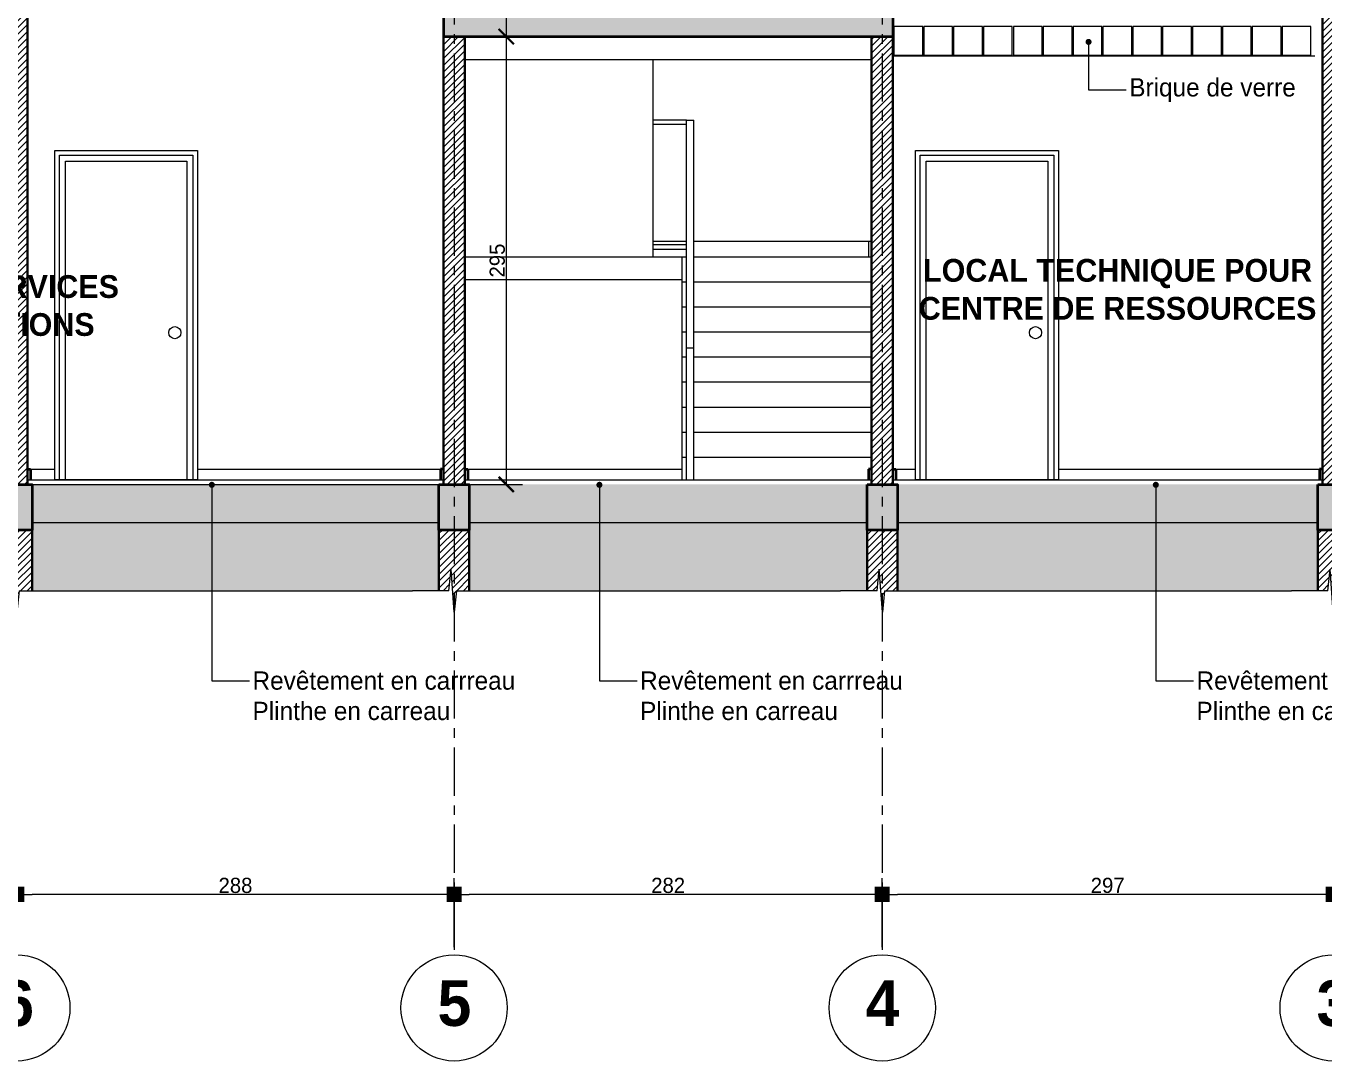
# Model space of a CAD drawing. Header units: centimetres. Extents: x -15293 to 11572, y -4790 to 2619.
# Drawn here: x 7254 to 8109, y -3010 to -2328 of the extents above; entities that cross this region are included whole.
import ezdxf
from ezdxf import colors
from ezdxf.entities.mleader import LeaderData, LeaderLine
from ezdxf.math import Vec2, Vec3

# ---------------------------------------------------------------- set-up
doc = ezdxf.new("R2010")
doc.units = ezdxf.units.CM
doc.linetypes.add('Axe', pattern=[1093.611073, 529.166651, -211.666656, 141.111112, -211.666656])
doc.linetypes.add('CENTER', pattern=[50.8, 31.75, -6.35, 6.35, -6.35])
doc.layers.get('0').update_dxf_attribs({"lineweight": 0})
for name, color, linetype, lineweight in [('Escalier', 7, 'Continuous', 9), ('Symbole de rupture', 6, 'Continuous', 0), ('TSJ_MENUISERIE', 150, 'Continuous', 15), ('TSJ_MUR', 1, 'Continuous', 30), ('TSJ_VUE', 5, 'Continuous', 13)]:
    doc.layers.add(name, color=color, linetype=linetype, lineweight=lineweight)
for name, color, linetype in [('Garde corps métallique', 20, 'Continuous'), ('TSJ_COTATION', 144, 'Continuous'), ('TSJ_TEXTE', 6, 'Continuous')]:
    doc.layers.add(name, color=color, linetype=linetype)
for name, color, linetype, lineweight, true_color in [('TSJ_AXE', 7, 'CENTER', 0, 0xb80000), ('TSJ_COUPE', 7, 'Continuous', 35, 0xff4747), ('TSJ_HACHURE', 7, 'Axe', 0, 0x969696)]:
    doc.layers.add(name, color=color, linetype=linetype, lineweight=lineweight, true_color=true_color)
doc.styles.get("Standard").update_dxf_attribs({"font": 'GOTHIC.TTF'})
doc.dimstyles.new('Axe cotation', dxfattribs={"dimtxt": 10, "dimasz": 10, "dimexe": 10.625, "dimexo": 5, "dimtad": 1, "dimtxsty": 'Standard', "dimblk": 'BOXFILLED', "dimcen": 8, "dimadec": 0, "dimazin": 0, "dimtfac": 1, "dimtmove": 0, "dimatfit": 3, "dimldrblk": 'BOXFILLED', "dimfxl": 1, "dimlwd": 9, "dimlwe": 9, "dimarcsym": 0})
doc.dimstyles.new('ISO-25', dxfattribs={"dimtxt": 10, "dimasz": 10, "dimexe": 10.625, "dimexo": 5, "dimtad": 1, "dimtxsty": 'Standard', "dimblk": 'ARCHTICK', "dimcen": 8, "dimadec": 0, "dimazin": 0, "dimtfac": 1, "dimtmove": 0, "dimatfit": 3, "dimldrblk": 'ARCHTICK', "dimfxl": 25, "dimfxlon": 1, "dimlwd": 9, "dimlwe": 9, "dimarcsym": 0})

# ---------------------------------------------------------------- blocks, each defined once
blk = doc.blocks.new('Marque de rupture')
at = {"layer": 'Symbole de rupture', "lineweight": 20}
for p, q in [((0, -3.57), (0, 20.43)), ((0, -3.57), (-14.14, -5.07)), ((14.14, -7.07), (-14.14, -5.07)), ((0, -8.57), (14.14, -7.07)), ((0, -8.57), (0, -32.57))]:
    blk.add_line(p, q, dxfattribs=at)
blk = doc.blocks.new('_ArchTick')
at = {"color": 0, "linetype": 'ByBlock', "const_width": 0.15}
blk.add_lwpolyline([(-0.5, -0.5), (0.5, 0.5)], dxfattribs=at)
blk = doc.blocks.new('*D346')
at = {"layer": 'Defpoints', "color": 0, "transparency": 16777216}
for p in [(7543.4, -2256.21), (7543.4, -2335.21), (7570.74, -2335.21)]:
    blk.add_point(p, dxfattribs=at)
at = {"layer": 'TSJ_COTATION', "color": 0, "lineweight": 9, "transparency": 16777216}
for p, q in [((7548.4, -2256.21), (7581.36, -2256.21)), ((7570.74, -2256.21), (7570.74, -2335.21)), ((7548.4, -2335.21), (7581.36, -2335.21))]:
    blk.add_line(p, q, dxfattribs=at)
at = {"layer": 'TSJ_COTATION', "color": 0, "lineweight": 9, "transparency": 16777216, "xscale": 10, "yscale": 10, "zscale": 10}
for p, rotation in [((7570.74, -2256.21), 90), ((7570.74, -2335.21), 270)]:
    blk.add_blockref('_ArchTick', p, dxfattribs=dict(at, rotation=rotation))
at = {"layer": 'TSJ_COTATION', "color": 0, "transparency": 16777216, "insert": (7564.86, -2295.71), "char_height": 10, "attachment_point": 5, "rotation": 90}
blk.add_mtext('79', dxfattribs=at)
blk = doc.blocks.new('*D347')
at = {"layer": 'Defpoints', "color": 0, "transparency": 16777216}
for p in [(7543.4, -2335.21), (7542.4, -2630.21), (7570.74, -2630.21)]:
    blk.add_point(p, dxfattribs=at)
at = {"layer": 'TSJ_COTATION', "color": 0, "lineweight": 9, "transparency": 16777216}
for p, q in [((7548.4, -2335.21), (7581.36, -2335.21)), ((7570.74, -2335.21), (7570.74, -2630.21)), ((7547.4, -2630.21), (7581.36, -2630.21))]:
    blk.add_line(p, q, dxfattribs=at)
at = {"layer": 'TSJ_COTATION', "color": 0, "lineweight": 9, "transparency": 16777216, "xscale": 10, "yscale": 10, "zscale": 10}
for p, rotation in [((7570.74, -2335.21), 90), ((7570.74, -2630.21), 270)]:
    blk.add_blockref('_ArchTick', p, dxfattribs=dict(at, rotation=rotation))
at = {"layer": 'TSJ_COTATION', "color": 0, "transparency": 16777216, "insert": (7564.86, -2482.71), "char_height": 10, "attachment_point": 5, "rotation": 90}
blk.add_mtext('295', dxfattribs=at)
blk = doc.blocks.new('_Dot')
at = {"color": 0, "linetype": 'ByBlock', "lineweight": -2}
blk.add_line((-0.5, 0), (-1, 0), dxfattribs=at)
at = {"color": 0, "linetype": 'ByBlock', "const_width": 0.5}
blk.add_lwpolyline([(-0.25, 0, 1), (0.25, 0, 1)], format="xyb", close=True, dxfattribs=at)
blk = doc.blocks.new('_BoxFilled')
at = {"color": 0, "linetype": 'ByBlock', "lineweight": -2}
blk.add_line((-0.5, 0), (-1, 0), dxfattribs=at)
at = {"color": 0, "linetype": 'ByBlock'}
blk.add_solid([(-0.5, 0.5), (0.5, 0.5), (-0.5, -0.5), (0.5, -0.5)], dxfattribs=at)
blk = doc.blocks.new('*D403')
at = {"layer": 'Defpoints', "color": 0, "linetype": 'ByBlock', "transparency": 16777216}
for p in [(7818.4, -2900.21), (7818.4, -2939.96), (8115.4, -2939.96)]:
    blk.add_point(p, dxfattribs=at)
at = {"layer": 'TSJ_AXE', "color": 0, "linetype": 'ByBlock', "lineweight": 9, "transparency": 16777216}
for p, q in [((7818.4, -2934.96), (7818.4, -2889.58)), ((8115.4, -2934.96), (8115.4, -2889.58)), ((8105.4, -2900.21), (7828.4, -2900.21))]:
    blk.add_line(p, q, dxfattribs=at)
at = {"layer": 'TSJ_AXE', "color": 0, "linetype": 'ByBlock', "lineweight": 9, "transparency": 16777216, "xscale": 10, "yscale": 10, "zscale": 10, "rotation": 180}
blk.add_blockref('_BoxFilled', (7818.4, -2900.21), dxfattribs=at)
at = {"layer": 'TSJ_AXE', "color": 0, "linetype": 'ByBlock', "lineweight": 9, "transparency": 16777216, "xscale": 10, "yscale": 10, "zscale": 10}
blk.add_blockref('_BoxFilled', (8115.4, -2900.21), dxfattribs=at)
at = {"layer": 'TSJ_AXE', "color": 0, "linetype": 'ByBlock', "transparency": 16777216, "insert": (7966.9, -2894.33), "char_height": 10, "attachment_point": 5}
blk.add_mtext('297', dxfattribs=at)
blk = doc.blocks.new('*D404')
at = {"layer": 'Defpoints', "color": 0, "linetype": 'ByBlock', "transparency": 16777216}
for p in [(7536.4, -2900.21), (7536.4, -2939.96), (7818.4, -2939.96)]:
    blk.add_point(p, dxfattribs=at)
at = {"layer": 'TSJ_AXE', "color": 0, "linetype": 'ByBlock', "lineweight": 9, "transparency": 16777216}
for p, q in [((7536.4, -2934.96), (7536.4, -2889.58)), ((7818.4, -2934.96), (7818.4, -2889.58)), ((7808.4, -2900.21), (7546.4, -2900.21))]:
    blk.add_line(p, q, dxfattribs=at)
at = {"layer": 'TSJ_AXE', "color": 0, "linetype": 'ByBlock', "lineweight": 9, "transparency": 16777216, "xscale": 10, "yscale": 10, "zscale": 10, "rotation": 180}
blk.add_blockref('_BoxFilled', (7536.4, -2900.21), dxfattribs=at)
at = {"layer": 'TSJ_AXE', "color": 0, "linetype": 'ByBlock', "lineweight": 9, "transparency": 16777216, "xscale": 10, "yscale": 10, "zscale": 10}
blk.add_blockref('_BoxFilled', (7818.4, -2900.21), dxfattribs=at)
at = {"layer": 'TSJ_AXE', "color": 0, "linetype": 'ByBlock', "transparency": 16777216, "insert": (7677.4, -2894.33), "char_height": 10, "attachment_point": 5}
blk.add_mtext('282', dxfattribs=at)
blk = doc.blocks.new('*D407')
at = {"layer": 'Defpoints', "color": 0, "linetype": 'ByBlock', "transparency": 16777216}
for p in [(7248.4, -2900.21), (7248.4, -2939.96), (7536.4, -2939.96)]:
    blk.add_point(p, dxfattribs=at)
at = {"layer": 'TSJ_AXE', "color": 0, "linetype": 'ByBlock', "lineweight": 9, "transparency": 16777216}
for p, q in [((7248.4, -2934.96), (7248.4, -2889.58)), ((7536.4, -2934.96), (7536.4, -2889.58)), ((7526.4, -2900.21), (7258.4, -2900.21))]:
    blk.add_line(p, q, dxfattribs=at)
at = {"layer": 'TSJ_AXE', "color": 0, "linetype": 'ByBlock', "lineweight": 9, "transparency": 16777216, "xscale": 10, "yscale": 10, "zscale": 10, "rotation": 180}
blk.add_blockref('_BoxFilled', (7248.4, -2900.21), dxfattribs=at)
at = {"layer": 'TSJ_AXE', "color": 0, "linetype": 'ByBlock', "lineweight": 9, "transparency": 16777216, "xscale": 10, "yscale": 10, "zscale": 10}
blk.add_blockref('_BoxFilled', (7536.4, -2900.21), dxfattribs=at)
at = {"layer": 'TSJ_AXE', "color": 0, "linetype": 'ByBlock', "transparency": 16777216, "insert": (7392.4, -2894.33), "char_height": 10, "attachment_point": 5}
blk.add_mtext('288', dxfattribs=at)

msp = doc.modelspace()

# ---------------------------------------------------------------- hatches: boundary and pattern name
at = {"layer": 'TSJ_HACHURE', "lineweight": 0, "true_color": 0xc7c8ca}
h = msp.add_hatch(dxfattribs=at)
h.set_pattern_fill('ANSI31', color=9)
h.set_pattern_definition([(45, (396.635, -1341.866), (-2.245064, 2.245064), [])])
h.paths.add_polyline_path([(6653.403, -2660.21), (6642.903, -2660.21), (6642.903, -2700.21), (6653.403, -2700.21)])
h.paths.add_polyline_path([(6795.403, -2660.21), (6785.403, -2660.21), (6785.403, -2700.21), (6791.971, -2700.21), (6793.471, -2686.068), (6795.403, -2713.391)])
h.paths.add_polyline_path([(6805.403, -2660.21), (6795.403, -2660.21), (6795.403, -2713.391), (6795.471, -2714.352), (6796.971, -2700.21), (6805.403, -2700.21)])
h.paths.add_polyline_path([(7248.403, -2660.21), (7238.403, -2660.21), (7238.403, -2700.21), (7244.971, -2700.21), (7246.471, -2686.068), (7248.403, -2713.391)])
h.paths.add_polyline_path([(7258.403, -2660.21), (7248.403, -2660.21), (7248.403, -2713.391), (7248.471, -2714.352), (7249.971, -2700.21), (7258.403, -2700.21)])
h.paths.add_polyline_path([(8568.403, -2660.21), (8558.403, -2660.21), (8558.403, -2700.21), (8564.971, -2700.21), (8566.471, -2686.068), (8568.403, -2713.391)])
h.paths.add_polyline_path([(8578.403, -2660.21), (8568.403, -2660.21), (8568.403, -2713.391), (8568.471, -2714.352), (8569.971, -2700.21), (8578.403, -2700.21)])
h.paths.add_polyline_path([(9012.903, -2660.21), (9000.403, -2660.21), (9000.403, -2700.21), (9003.971, -2700.21), (9005.471, -2686.068), (9007.471, -2714.352), (9008.971, -2700.21), (9012.903, -2700.21)])
h.paths.add_polyline_path([(9025.403, -2660.21), (9012.903, -2660.21), (9012.903, -2700.21), (9025.403, -2700.21)])
h.paths.add_polyline_path([(7536.403, -2660.21), (7526.403, -2660.21), (7526.403, -2700.21), (7532.971, -2700.21), (7534.471, -2686.068), (7536.403, -2713.391)])
h.paths.add_polyline_path([(7546.403, -2660.21), (7536.403, -2660.21), (7536.403, -2713.391), (7536.471, -2714.352), (7537.971, -2700.21), (7546.403, -2700.21)])
h.paths.add_polyline_path([(7818.403, -2660.21), (7808.403, -2660.21), (7808.403, -2700.21), (7814.971, -2700.21), (7816.471, -2686.068), (7818.403, -2713.391)])
h.paths.add_polyline_path([(7828.403, -2660.21), (7818.403, -2660.21), (7818.403, -2713.391), (7818.471, -2714.352), (7819.971, -2700.21), (7828.403, -2700.21)])
h.paths.add_polyline_path([(8115.403, -2660.21), (8105.403, -2660.21), (8105.403, -2700.21), (8111.971, -2700.21), (8113.471, -2686.068), (8115.403, -2713.391)])
h.paths.add_polyline_path([(8125.403, -2660.21), (8115.403, -2660.21), (8115.403, -2713.391), (8115.471, -2714.352), (8116.971, -2700.21), (8125.403, -2700.21)])
h.paths.add_polyline_path([(9025.403, -2288.21), (9013.403, -2288.21), (9013.403, -2630.21), (9025.403, -2630.21)])
h.paths.add_polyline_path([(9025.403, -2166.21), (9013.403, -2166.21), (9013.403, -2256.21), (9025.403, -2256.21)])
h.paths.add_polyline_path([(9025.403, -1839.21), (9013.403, -1839.21), (9013.403, -1864.21), (9025.403, -1864.21)])
h.paths.add_polyline_path([(9025.403, -1896.21), (9013.403, -1896.21), (9013.403, -1911.21), (9025.403, -1911.21)])
h.paths.add_polyline_path([(7543.403, -1896.21), (7529.403, -1896.21), (7529.403, -2256.21), (7543.403, -2256.21)])
h.paths.add_polyline_path([(7255.403, -2288.21), (7241.403, -2288.21), (7241.403, -2630.21), (7254.403, -2630.21), (7255.403, -2630.21)])
h.paths.add_polyline_path([(6802.403, -2288.21), (6788.403, -2288.21), (6788.403, -2630.21), (6801.403, -2630.21), (6802.403, -2630.21)])
h.paths.add_polyline_path([(7825.403, -2288.21), (7811.403, -2288.21), (7811.403, -2320.21), (7825.403, -2320.21)])
h.paths.add_polyline_path([(7825.403, -2335.21), (7811.403, -2335.21), (7811.403, -2630.21), (7825.403, -2630.21)])
h.paths.add_polyline_path([(7543.403, -2335.21), (7529.403, -2335.21), (7529.403, -2630.21), (7543.403, -2630.21)])
h.paths.add_polyline_path([(7543.403, -2288.21), (7529.403, -2288.21), (7529.403, -2320.21), (7543.403, -2320.21)])
h.paths.add_polyline_path([(8575.403, -2288.21), (8561.403, -2288.21), (8561.403, -2630.21), (8574.403, -2630.21), (8575.403, -2630.21)])
h.paths.add_polyline_path([(7825.403, -1896.21), (7811.403, -1896.21), (7811.403, -2256.21), (7825.403, -2256.21)])
h.paths.add_polyline_path([(9013.403, -2288.21), (9000.403, -2288.21), (9000.403, -2630.21), (9013.403, -2630.21)])
h.paths.add_polyline_path([(8122.403, -2288.21), (8108.403, -2288.21), (8108.403, -2630.21), (8121.403, -2630.21), (8122.403, -2630.21)])
h.paths.add_polyline_path([(6650.403, -1896.21), (6642.903, -1896.21), (6642.903, -1896.71), (6642.903, -2039.71), (6642.903, -2063.71), (6628.762, -2065.21), (6650.403, -2066.741)])
h.paths.add_polyline_path([(6650.403, -2067.915), (6642.903, -2068.71), (6642.903, -2092.71), (6642.903, -2256.21), (6650.403, -2256.21)])
h.paths.add_polyline_path([(6650.403, -2288.21), (6642.903, -2288.21), (6642.903, -2630.21), (6649.403, -2630.21), (6650.403, -2630.21)])
h.paths.add_polyline_path([(6650.403, -1838.409), (6642.903, -1838.409), (6642.903, -1843.71), (6642.903, -1864.21), (6650.403, -1864.21)])
h.paths.add_polyline_path([(9013.403, -1839.21), (9009.836, -1839.21), (9008.336, -1825.068), (9006.336, -1853.352), (9004.836, -1839.21), (9000.403, -1839.21), (9000.403, -1864.21), (9013.403, -1864.21)])
h.paths.add_polyline_path([(8122.403, -1839.21), (8117.836, -1839.21), (8116.336, -1825.068), (8114.336, -1853.352), (8112.836, -1839.21), (8108.403, -1839.21), (8108.403, -1864.21), (8122.403, -1864.21)])
h.paths.add_polyline_path([(7825.403, -1839.21), (7820.836, -1839.21), (7819.336, -1825.068), (7817.336, -1853.352), (7815.836, -1839.21), (7811.403, -1839.21), (7811.403, -1864.21), (7825.403, -1864.21)])
h.paths.add_polyline_path([(7543.403, -1839.21), (7538.836, -1839.21), (7537.336, -1825.068), (7535.336, -1853.352), (7533.836, -1839.21), (7529.403, -1839.21), (7529.403, -1864.21), (7543.403, -1864.21)])
h.paths.add_polyline_path([(9013.403, -1896.21), (9000.403, -1896.21), (9000.403, -1911.21), (9013.403, -1911.21)])
h.paths.add_polyline_path([(8122.403, -1896.21), (8108.403, -1896.21), (8108.403, -2256.21), (8122.403, -2256.21), (8122.403, -2166.21)])
h.paths.add_polyline_path([(9013.403, -2166.21), (9000.403, -2166.21), (9000.403, -2256.21), (9013.403, -2256.21)])
at = {"layer": 'TSJ_HACHURE', "true_color": 0xc7c8ca}
h = msp.add_hatch(color=9, dxfattribs=at)
h.dxf.hatch_style = 1
h.paths.add_polyline_path([(6805.403, -2630.21), (6795.403, -2630.21), (6795.403, -2660.21), (6805.403, -2660.21)])
h.paths.add_polyline_path([(6795.403, -2630.21), (6785.403, -2630.21), (6785.403, -2660.21), (6795.403, -2660.21)])
h.paths.add_polyline_path([(6653.403, -2630.21), (6642.903, -2630.21), (6642.903, -2660.21), (6653.403, -2660.21)])
h.paths.add_polyline_path([(7828.403, -2630.21), (7818.403, -2630.21), (7818.403, -2660.21), (7828.403, -2660.21)])
h.paths.add_polyline_path([(7818.403, -2630.21), (7808.403, -2630.21), (7808.403, -2660.21), (7818.403, -2660.21)])
h.paths.add_polyline_path([(7546.403, -2630.21), (7536.403, -2630.21), (7536.403, -2660.21), (7546.403, -2660.21)])
h.paths.add_polyline_path([(7536.403, -2630.21), (7526.403, -2630.21), (7526.403, -2660.21), (7536.403, -2660.21)])
h.paths.add_polyline_path([(7258.403, -2630.21), (7248.403, -2630.21), (7248.403, -2660.21), (7258.403, -2660.21)])
h.paths.add_polyline_path([(7248.403, -2630.21), (7238.403, -2630.21), (7238.403, -2660.21), (7248.403, -2660.21)])
h.paths.add_polyline_path([(9025.403, -2630.21), (9015.403, -2630.21), (9012.903, -2630.21), (9012.903, -2660.21), (9025.403, -2660.21)])
h.paths.add_polyline_path([(9012.903, -2630.21), (9000.403, -2630.21), (9000.403, -2660.21), (9012.903, -2660.21)])
h.paths.add_polyline_path([(8578.403, -2630.21), (8568.403, -2630.21), (8568.403, -2660.21), (8578.403, -2660.21)])
h.paths.add_polyline_path([(8568.403, -2630.21), (8558.403, -2630.21), (8558.403, -2660.21), (8568.403, -2660.21)])
h.paths.add_polyline_path([(8125.403, -2630.21), (8115.403, -2630.21), (8115.403, -2660.21), (8125.403, -2660.21)])
h.paths.add_polyline_path([(8115.403, -2630.21), (8105.403, -2630.21), (8105.403, -2660.21), (8115.403, -2660.21)])
h.paths.add_polyline_path([(9025.403, -2256.21), (9013.403, -2256.21), (9013.403, -2271.21), (9025.403, -2271.21)])
h.paths.add_polyline_path([(9025.403, -2271.21), (9013.403, -2271.21), (9013.403, -2288.21), (9025.403, -2288.21)])
h.paths.add_polyline_path([(9033.403, -2156.21), (9021.403, -2156.21), (9021.403, -2166.21), (9033.403, -2166.21)])
h.paths.add_polyline_path([(9025.403, -1864.21), (9013.403, -1864.21), (9013.403, -1876.21), (9025.403, -1876.21)])
h.paths.add_polyline_path([(9025.403, -1876.21), (9013.403, -1876.21), (9013.403, -1896.21), (9025.403, -1896.21)])
h.paths.add_polyline_path([(9025.403, -1911.21), (9013.403, -1911.21), (9013.403, -1921.21), (9021.403, -1921.21), (9021.403, -1931.21), (9033.403, -1931.21), (9033.403, -1921.21), (9025.403, -1921.21)])
h.paths.add_polyline_path([(7543.403, -2256.21), (6642.903, -2256.21), (6642.903, -2288.21), (6650.403, -2288.21), (6650.403, -2271.21), (6788.403, -2271.21), (6788.403, -2288.21), (6802.403, -2288.21), (6802.403, -2271.21), (7241.403, -2271.21), (7241.403, -2288.21), (7255.403, -2288.21), (7255.403, -2271.21), (7529.403, -2271.21), (7529.403, -2288.21), (7543.403, -2288.21)])
h.paths.add_polyline_path([(7825.403, -2320.21), (7529.403, -2320.21), (7529.403, -2335.21), (7825.403, -2335.21)])
h.paths.add_polyline_path([(9013.403, -2256.21), (7811.403, -2256.21), (7811.403, -2288.21), (7825.403, -2288.21), (7825.403, -2271.21), (8108.403, -2271.21), (8108.403, -2288.21), (8122.403, -2288.21), (8122.403, -2271.21), (8561.403, -2271.21), (8561.403, -2288.21), (8575.403, -2288.21), (8575.403, -2271.21), (9000.403, -2271.21), (9000.403, -2288.21), (9013.403, -2288.21)])
h.paths.add_polyline_path([(9013.403, -1864.21), (6642.903, -1864.21), (6642.903, -1870.21), (6657.045, -1871.21), (6642.903, -1872.71), (6642.903, -1896.21), (6650.403, -1896.21), (6650.403, -1876.21), (7529.403, -1876.21), (7529.403, -1896.21), (7543.403, -1896.21), (7543.403, -1876.21), (7811.403, -1876.21), (7811.403, -1896.21), (7825.403, -1896.21), (7825.403, -1876.21), (8108.403, -1876.21), (8108.403, -1896.21), (8122.403, -1896.21), (8122.403, -1876.21), (8561.403, -1876.21), (8561.403, -1896.21), (8575.403, -1896.21), (8575.403, -1876.21), (9000.403, -1876.21), (9000.403, -1896.21), (9013.403, -1896.21)])
h.paths.add_polyline_path([(9021.403, -1921.21), (9013.403, -1921.21), (9013.403, -1911.21), (9000.403, -1911.21), (9000.403, -1931.21), (9004.403, -1931.21), (9021.403, -1931.21)])
h.paths.add_polyline_path([(9012.403, -1981.21), (9000.403, -1981.21), (9000.403, -1991.21), (9004.403, -1991.21), (9012.403, -1991.21)])
h.paths.add_polyline_path([(9021.403, -2166.21), (9021.403, -2156.21), (9000.403, -2156.21), (9000.403, -2166.21)])
at = {"layer": 'TSJ_HACHURE'}
h = msp.add_hatch(dxfattribs=at)
h.set_pattern_fill('JIS_STN_2.5', color=256, scale=5)
h.set_pattern_definition([(45, (396.635, -2939.652), (-8.838835, 8.838835), []), (45, (405.46, -2939.652), (-8.838835, 8.838835), [6, -2.5])])
h.paths.add_polyline_path([(7808.403, -2630.21), (7633.107, -2630.21, -0.4858074), (7632.135, -2631.446, -0.4858074), (7631.163, -2630.21), (7546.403, -2630.21), (7546.403, -2655.21), (7808.403, -2655.21)])
h.paths.add_polyline_path([(8105.403, -2630.21), (7999.573, -2630.21, -0.4858074), (7998.601, -2631.446, -0.4858074), (7997.629, -2630.21), (7828.403, -2630.21), (7828.403, -2655.21), (8105.403, -2655.21)])
h.paths.add_polyline_path([(8558.403, -2630.21), (8357.881, -2630.21, -0.4858074), (8356.909, -2631.446, -0.4858074), (8355.937, -2630.21), (8125.403, -2630.21), (8125.403, -2655.21), (8558.403, -2655.21)])
h.paths.add_polyline_path([(9000.403, -2630.21), (8578.403, -2630.21), (8578.403, -2655.21), (9000.403, -2655.21)])
h.paths.add_polyline_path([(7526.403, -2630.21), (7377.811, -2630.21, -0.4858074), (7376.839, -2631.446, -0.4858074), (7375.867, -2630.21), (7258.403, -2630.21), (7258.403, -2655.21), (7526.403, -2655.21)])
h.paths.add_polyline_path([(7238.403, -2630.21), (6805.403, -2630.21), (6805.403, -2655.21), (7238.403, -2655.21)])
h.paths.add_polyline_path([(6785.403, -2630.21), (6682.73, -2630.21, -0.4858074), (6681.758, -2631.446, -0.4858074), (6680.786, -2630.21), (6653.403, -2630.21), (6653.403, -2655.21), (6785.403, -2655.21)])
h.paths.add_polyline_path([(6894.409, -2656.232), (7183.911, -2656.232), (7183.911, -2623.851), (6894.409, -2623.851)], flags=9)
h = msp.add_hatch(dxfattribs=at)
h.set_pattern_fill('JIS_STN_1E', color=256, scale=15, angle=90)
h.set_pattern_definition([(135, (396.635, -2939.652), (-10.606602, -10.606602), []), (135, (396.635, -2929.077), (-10.606602, -10.606602), [15, -7.5])])
h.paths.add_polyline_path([(7238.403, -2660.21), (7238.403, -2655.21), (6805.403, -2655.21), (6805.403, -2660.21), (6805.403, -2700.21), (6820.971, -2700.21), (7220.971, -2700.21), (7238.403, -2700.21)])
h.paths.add_polyline_path([(7376.839, -2655.21), (7258.403, -2655.21), (7258.403, -2660.21), (7258.403, -2700.21), (7273.971, -2700.21), (7376.839, -2700.21)])
h.paths.add_polyline_path([(7526.403, -2660.21), (7526.403, -2655.21), (7376.839, -2655.21), (7376.839, -2700.21), (7508.971, -2700.21), (7526.403, -2700.21)])
h.paths.add_polyline_path([(7632.135, -2655.21), (7546.403, -2655.21), (7546.403, -2660.21), (7546.403, -2700.21), (7561.971, -2700.21), (7632.135, -2700.21)])
h.paths.add_polyline_path([(7808.403, -2660.21), (7808.403, -2655.21), (7632.135, -2655.21), (7632.135, -2700.21), (7790.971, -2700.21), (7808.403, -2700.21)])
h.paths.add_polyline_path([(7998.601, -2655.21), (7828.403, -2655.21), (7828.403, -2660.21), (7828.403, -2700.21), (7843.971, -2700.21), (7998.601, -2700.21)])
h.paths.add_polyline_path([(8105.403, -2660.21), (8105.403, -2655.21), (7998.601, -2655.21), (7998.601, -2700.21), (8087.971, -2700.21), (8105.403, -2700.21)])
h.paths.add_polyline_path([(8356.909, -2655.21), (8125.403, -2655.21), (8125.403, -2660.21), (8125.403, -2700.21), (8140.971, -2700.21), (8356.909, -2700.21)])
h.paths.add_polyline_path([(8558.403, -2660.21), (8558.403, -2655.21), (8356.909, -2655.21), (8356.909, -2700.21), (8540.971, -2700.21), (8558.403, -2700.21)])
h.paths.add_polyline_path([(9000.403, -2660.21), (9000.403, -2655.21), (8578.403, -2655.21), (8578.403, -2660.21), (8578.403, -2700.21), (8593.971, -2700.21), (8979.971, -2700.21), (9000.403, -2700.21)])
h.paths.add_polyline_path([(6681.758, -2655.21), (6653.403, -2655.21), (6653.403, -2660.21), (6653.403, -2700.21), (6681.758, -2700.21)])
h.paths.add_polyline_path([(6785.403, -2660.21), (6785.403, -2655.21), (6681.758, -2655.21), (6681.758, -2700.21), (6682.903, -2700.21), (6706.903, -2700.21), (6708.403, -2714.352), (6710.403, -2686.068), (6711.903, -2700.21), (6735.903, -2700.21), (6767.971, -2700.21), (6785.403, -2700.21)])
h.paths.add_polyline_path([(6943.768, -2699.305), (7134.47, -2699.305), (7134.47, -2666.924), (6943.768, -2666.924)], flags=24)

# ---------------------------------------------------------------- linework, layer by layer
at = {"layer": 'Escalier', "lineweight": 9}
for p, q in [((7686.403, -2513.21), (7689.403, -2513.21)), ((7686.403, -2529.71), (7689.403, -2529.71))]:
    msp.add_line(p, q, dxfattribs=at)
at = {"layer": 'Garde corps métallique', "lineweight": 9}
for p, q in [((7689.403, -2390.21), (7667.403, -2390.21)), ((7689.403, -2393.21), (7667.403, -2393.21)), ((7689.403, -2540.21), (7689.403, -2390.21)), ((7689.403, -2390.21), (7694.403, -2390.21)), ((7694.403, -2540.21), (7694.403, -2390.21)), ((7667.403, -2472.21), (7689.403, -2472.21)), ((7667.403, -2475.21), (7689.403, -2475.21)), ((7689.403, -2627.21), (7689.403, -2540.21)), ((7689.403, -2540.21), (7694.403, -2540.21)), ((7694.403, -2627.21), (7694.403, -2540.21))]:
    msp.add_line(p, q, dxfattribs=at)
at = {"layer": 'Symbole de rupture', "lineweight": 0}
for p, q in [((7273.971, -2700.21), (7508.971, -2700.21)), ((7561.971, -2700.21), (7790.971, -2700.21)), ((7843.971, -2700.21), (8087.971, -2700.21))]:
    msp.add_line(p, q, dxfattribs=at)
at = {"layer": 'TSJ_AXE'}
for p, q in [((7536.403, -1838.25), (7536.403, -2939.959)), ((7818.403, -1838.25), (7818.403, -2939.959))]:
    msp.add_line(p, q, dxfattribs=at)
at = {"layer": 'TSJ_AXE', "linetype": 'ByBlock'}
for centre in [(7248.403, -2974.959), (7536.403, -2974.959), (7818.403, -2974.959), (8115.403, -2974.959)]:
    msp.add_circle(centre, 35, dxfattribs=at)
at = {"layer": 'TSJ_COUPE'}
for p, q in [((7529.403, -2320.21), (7529.403, -2335.21)), ((7825.403, -2320.21), (7825.403, -2335.21)), ((7529.403, -2335.21), (7825.403, -2335.21)), ((7255.403, -2620.21), (7257.403, -2620.21)), ((7257.403, -2620.21), (7257.403, -2627.21)), ((7529.403, -2620.21), (7527.403, -2620.21)), ((7527.403, -2620.21), (7527.403, -2627.21)), ((7543.403, -2620.21), (7545.403, -2620.21)), ((7545.403, -2620.21), (7545.403, -2627.21)), ((7811.403, -2620.21), (7809.403, -2620.21)), ((7809.403, -2620.21), (7809.403, -2627.21)), ((7825.403, -2620.21), (7827.403, -2620.21)), ((7827.403, -2620.21), (7827.403, -2627.21)), ((8108.403, -2620.21), (8106.403, -2620.21)), ((8106.403, -2620.21), (8106.403, -2627.21))]:
    msp.add_line(p, q, dxfattribs=at)
for points in [[(7238.403, -2630.21), (7248.403, -2630.21), (7258.403, -2630.21), (7258.403, -2660.21), (7238.403, -2660.21)], [(7526.403, -2630.21), (7536.403, -2630.21), (7546.403, -2630.21), (7546.403, -2660.21), (7526.403, -2660.21)], [(7808.403, -2630.21), (7818.403, -2630.21), (7828.403, -2630.21), (7828.403, -2660.21), (7808.403, -2660.21)], [(8105.403, -2630.21), (8115.403, -2630.21), (8125.403, -2630.21), (8125.403, -2660.21), (8105.403, -2660.21)]]:
    msp.add_lwpolyline(points, close=True, dxfattribs=at)
at = {"layer": 'TSJ_HACHURE', "color": 9, "lineweight": 0, "true_color": 0xc7c8ca}
for p, q in [((7255.403, -2627.21), (7529.403, -2627.21)), ((7258.403, -2630.21), (7526.403, -2630.21)), ((7543.403, -2627.21), (7811.403, -2627.21)), ((7825.403, -2627.21), (8108.403, -2627.21)), ((7258.403, -2655.21), (7526.403, -2655.21)), ((7546.403, -2655.21), (7808.403, -2655.21)), ((7828.403, -2655.21), (8105.403, -2655.21))]:
    msp.add_line(p, q, dxfattribs=at)
at = {"layer": 'TSJ_MENUISERIE', "lineweight": 9}
for points in [[(7273.403, -2627.21), (7273.403, -2410.21), (7367.403, -2410.21), (7367.403, -2627.21)], [(7840.403, -2627.21), (7840.403, -2410.21), (7934.403, -2410.21), (7934.403, -2627.21)], [(7276.403, -2627.21), (7276.403, -2413.21), (7364.403, -2413.21), (7364.403, -2627.21)], [(7280.403, -2627.21), (7280.403, -2417.21), (7360.403, -2417.21), (7360.403, -2627.21)], [(7843.403, -2627.21), (7843.403, -2413.21), (7931.403, -2413.21), (7931.403, -2627.21)], [(7847.403, -2627.21), (7847.403, -2417.21), (7927.403, -2417.21), (7927.403, -2627.21)], [(7367.403, -2627.21), (7273.403, -2627.21)], [(7934.403, -2627.21), (7840.403, -2627.21)]]:
    msp.add_lwpolyline(points, dxfattribs=at)
for centre in [(7352.403, -2530.21), (7919.403, -2530.21)]:
    msp.add_circle(centre, 4, dxfattribs=at)
at = {"layer": 'TSJ_MUR'}
for p, q in [((7255.403, -2288.21), (7255.403, -2630.21)), ((8108.403, -2288.21), (8108.403, -2630.21)), ((7529.403, -2335.21), (7529.403, -2630.21)), ((7543.403, -2335.21), (7543.403, -2630.21)), ((7811.403, -2335.21), (7811.403, -2630.21)), ((7825.403, -2335.21), (7825.403, -2630.21)), ((7258.403, -2660.21), (7258.403, -2700.21)), ((7526.403, -2660.21), (7526.403, -2700.21)), ((7546.403, -2660.21), (7546.403, -2700.21)), ((7808.403, -2660.21), (7808.403, -2700.21)), ((7828.403, -2660.21), (7828.403, -2700.21)), ((8105.403, -2660.21), (8105.403, -2700.21))]:
    msp.add_line(p, q, dxfattribs=at)
at = {"layer": 'TSJ_VUE'}
for p, q in [((7543.403, -2350.21), (7811.403, -2350.21)), ((7667.403, -2350.21), (7667.403, -2480.21)), ((8103.403, -2348.21), (7825.403, -2348.21)), ((7689.403, -2470.21), (7667.403, -2470.21)), ((7809.403, -2470.21), (7694.403, -2470.21)), ((7811.403, -2470.21), (7809.403, -2470.21)), ((7809.403, -2470.21), (7809.403, -2480.21)), ((7543.403, -2480.21), (7689.403, -2480.21)), ((7686.403, -2480.21), (7686.403, -2627.21)), ((7694.403, -2480.21), (7811.403, -2480.21)), ((7543.403, -2495.21), (7686.403, -2495.21)), ((7686.403, -2496.71), (7689.403, -2496.71)), ((7694.403, -2496.71), (7811.403, -2496.71)), ((7694.403, -2513.21), (7811.403, -2513.21)), ((7694.403, -2529.71), (7811.403, -2529.71)), ((7686.403, -2546.21), (7689.403, -2546.21)), ((7694.403, -2546.21), (7811.403, -2546.21)), ((7686.403, -2562.71), (7689.403, -2562.71)), ((7694.403, -2562.71), (7811.403, -2562.71)), ((7686.403, -2579.21), (7689.403, -2579.21)), ((7694.403, -2579.21), (7811.403, -2579.21)), ((7686.403, -2595.71), (7689.403, -2595.71)), ((7694.403, -2595.71), (7811.403, -2595.71)), ((7686.403, -2612.21), (7689.403, -2612.21)), ((7694.403, -2612.21), (7811.403, -2612.21)), ((7257.403, -2620.21), (7273.403, -2620.21)), ((7367.403, -2620.21), (7527.403, -2620.21)), ((7545.403, -2620.21), (7686.403, -2620.21)), ((7827.403, -2620.21), (7840.403, -2620.21)), ((7934.403, -2620.21), (8106.403, -2620.21))]:
    msp.add_line(p, q, dxfattribs=at)
for points in [[(7826.073, -2347.54), (7845.073, -2347.54), (7845.073, -2328.54), (7826.073, -2328.54)], [(7845.743, -2347.54), (7864.743, -2347.54), (7864.743, -2328.54), (7845.743, -2328.54)], [(7865.413, -2347.54), (7884.413, -2347.54), (7884.413, -2328.54), (7865.413, -2328.54)], [(7885.083, -2347.54), (7904.083, -2347.54), (7904.083, -2328.54), (7885.083, -2328.54)], [(7904.753, -2347.54), (7923.753, -2347.54), (7923.753, -2328.54), (7904.753, -2328.54)], [(7924.423, -2347.54), (7943.423, -2347.54), (7943.423, -2328.54), (7924.423, -2328.54)], [(7944.093, -2347.54), (7963.093, -2347.54), (7963.093, -2328.54), (7944.093, -2328.54)], [(7963.763, -2347.54), (7982.763, -2347.54), (7982.763, -2328.54), (7963.763, -2328.54)], [(7983.433, -2347.54), (8002.433, -2347.54), (8002.433, -2328.54), (7983.433, -2328.54)], [(8003.103, -2347.54), (8022.103, -2347.54), (8022.103, -2328.54), (8003.103, -2328.54)], [(8022.773, -2347.54), (8041.773, -2347.54), (8041.773, -2328.54), (8022.773, -2328.54)], [(8042.443, -2347.54), (8061.443, -2347.54), (8061.443, -2328.54), (8042.443, -2328.54)], [(8062.113, -2347.54), (8081.113, -2347.54), (8081.113, -2328.54), (8062.113, -2328.54)], [(8081.783, -2347.54), (8100.783, -2347.54), (8100.783, -2328.54), (8081.783, -2328.54)]]:
    msp.add_lwpolyline(points, close=True, dxfattribs=at)

# ---------------------------------------------------------------- block references
at = {"xscale": -1, "rotation": 90}
for p in [(7241.403, -2700.21), (7529.403, -2700.21), (7811.403, -2700.21), (8108.403, -2700.21)]:
    msp.add_blockref('Marque de rupture', p, dxfattribs=at)

# ---------------------------------------------------------------- texts
at = {"layer": 'TSJ_AXE', "char_height": 30, "attachment_point": 1}
for s, insert in [('{\\fCentury Gothic|b1|i0|c0|p34;6}', (7237.453, -2956.852)), ('{\\fCentury Gothic|b1|i0|c0|p34;5}', (7525.453, -2956.852)), ('{\\fCentury Gothic|b1|i0|c0|p34;4}', (7807.453, -2956.852)), ('{\\fCentury Gothic|b1|i0|c0|p34;3}', (8104.453, -2956.852))]:
    msp.add_mtext_dynamic_manual_height_columns(s, width=43.00473, gutter_width=12.5, heights=[0], dxfattribs=dict(at, insert=insert))
at = {"layer": 'TSJ_TEXTE', "insert": (7973.428, -2501.789), "char_height": 15, "attachment_point": 5}
msp.add_mtext_dynamic_manual_height_columns('{\\fCentury Gothic|b1|i0|c0|p34;LOCAL TECHNIQUE POUR\\PCENTRE DE RESSOURCES}', width=1029.78165, gutter_width=12.5, heights=[180.016], dxfattribs=at)
at = {"layer": 'TSJ_TEXTE'}
note = msp.add_mtext_dynamic_manual_height_columns("{\\fCentury Gothic|b1|i0|c0|p34;SALLE DE SERVICES D'INFORMATIONS\\P}", width=357.33725, gutter_width=12.5, heights=[49.759, 0], dxfattribs=dict(at, insert=(7397.489, -2517.324), char_height=15, attachment_point=5))

# ---------------------------------------------------------------- dimensions: what is measured, and where the dimension line sits
at = {"layer": 'TSJ_AXE', "linetype": 'ByBlock'}
for base, p1, p2, picture, middle in [((7248.403, -2900.206), (7536.403, -2939.959), (7248.403, -2939.959), '*D407', (7392.403, -2894.33)), ((7536.403, -2900.206), (7818.403, -2939.959), (7536.403, -2939.959), '*D404', (7677.403, -2894.33)), ((7818.403, -2900.206), (8115.403, -2939.959), (7818.403, -2939.959), '*D403', (7966.903, -2894.33))]:
    dim = msp.add_linear_dim(base=base, p1=p1, p2=p2, dimstyle='Axe cotation', dxfattribs=at)
    dim.commit()
    dim.dimension.update_dxf_attribs({"geometry": picture, "text_midpoint": middle})
at = {"layer": 'TSJ_COTATION'}
for base, p1, p2, picture, middle in [((7570.739, -2335.21), (7543.403, -2256.21), (7543.403, -2335.21), '*D346', (7564.863, -2295.71)), ((7570.739, -2630.21), (7543.403, -2335.21), (7542.403, -2630.21), '*D347', (7564.863, -2482.71))]:
    dim = msp.add_linear_dim(base=base, p1=p1, p2=p2, angle=90, dimstyle='ISO-25', dxfattribs=at)
    dim.commit()
    dim.dimension.update_dxf_attribs({"geometry": picture, "text_midpoint": middle})

# ---------------------------------------------------------------- leaders
ml = msp.add_multileader_mtext('Standard', dxfattribs=at)
ml.set_content('Brique de verre', color=256)
ml.set_leader_properties(lineweight=0)
ml.set_arrow_properties(name='DOT')
ml.build(insert=Vec2(0, 0))
ctx = ml.context
ctx.base_point, ctx.char_height, ctx.plane_origin = Vec3(7979.097, -2370.256), 12, Vec3(7954.298, -2338.707)
notes = []
notes.append((ctx, [(0, (1, 1, 0), (7954.298, -2370.256), (1, 0), 24.799, [(0, [(7954.298, -2338.707)], 0, [])])]))
ctx.mtext.insert, ctx.mtext.flow_direction = Vec3(7981.097, -2362.632), 5
ml = msp.add_multileader_mtext('Standard', dxfattribs=at)
ml.set_content('Revêtement en carrreau\\PPlinthe en carreau', color=256)
ml.set_leader_properties(lineweight=0)
ml.set_arrow_properties(name='DOT')
ml.build(insert=Vec2(0, 0))
ctx = ml.context
ctx.base_point, ctx.char_height, ctx.plane_origin = Vec3(7401.638, -2759.477), 12, Vec3(7376.839, -2630.446)
notes.append((ctx, [(0, (1, 1, 0), (7376.839, -2759.477), (1, 0), 24.799, [(0, [(7376.839, -2630.446)], 0, [])])]))
ctx.mtext.insert, ctx.mtext.flow_direction = Vec3(7403.638, -2753.363), 5
ml = msp.add_multileader_mtext('Standard', dxfattribs=at)
ml.set_content('Revêtement en carrreau\\PPlinthe en carreau', color=256)
ml.set_leader_properties(lineweight=0)
ml.set_arrow_properties(name='DOT')
ml.build(insert=Vec2(0, 0))
ctx = ml.context
ctx.base_point, ctx.char_height, ctx.plane_origin = Vec3(7656.935, -2759.477), 12, Vec3(7632.135, -2630.446)
notes.append((ctx, [(0, (1, 1, 0), (7632.135, -2759.477), (1, 0), 24.799, [(0, [(7632.135, -2630.446)], 0, [])])]))
ctx.mtext.insert, ctx.mtext.flow_direction = Vec3(7658.935, -2753.363), 5
ml = msp.add_multileader_mtext('Standard', dxfattribs=at)
ml.set_content('Revêtement en carrreau\\PPlinthe en carreau', color=256)
ml.set_leader_properties(lineweight=0)
ml.set_arrow_properties(name='DOT')
ml.build(insert=Vec2(0, 0))
ctx = ml.context
ctx.base_point, ctx.char_height, ctx.plane_origin = Vec3(8023.4, -2759.477), 12, Vec3(7998.601, -2630.446)
notes.append((ctx, [(0, (1, 1, 0), (7998.601, -2759.477), (1, 0), 24.799, [(0, [(7998.601, -2630.446)], 0, [])])]))
ctx.mtext.insert, ctx.mtext.flow_direction = Vec3(8025.4, -2753.363), 5
for ctx, leaders in notes:
    for number, flags, end, landing, length, lines in leaders:
        leader = LeaderData()
        leader.index, (leader.has_last_leader_line, leader.has_dogleg_vector, leader.attachment_direction) = number, flags
        leader.last_leader_point, leader.dogleg_vector, leader.dogleg_length = Vec3(end), Vec3(landing), length
        for number, points, colour, breaks in lines:
            line = LeaderLine()
            line.index, line.vertices, line.color, line.breaks = number, Vec3.list(points), colors.encode_raw_color(colour), breaks
            leader.lines.append(line)
        ctx.leaders.append(leader)

doc.saveas('drawing.dxf')
